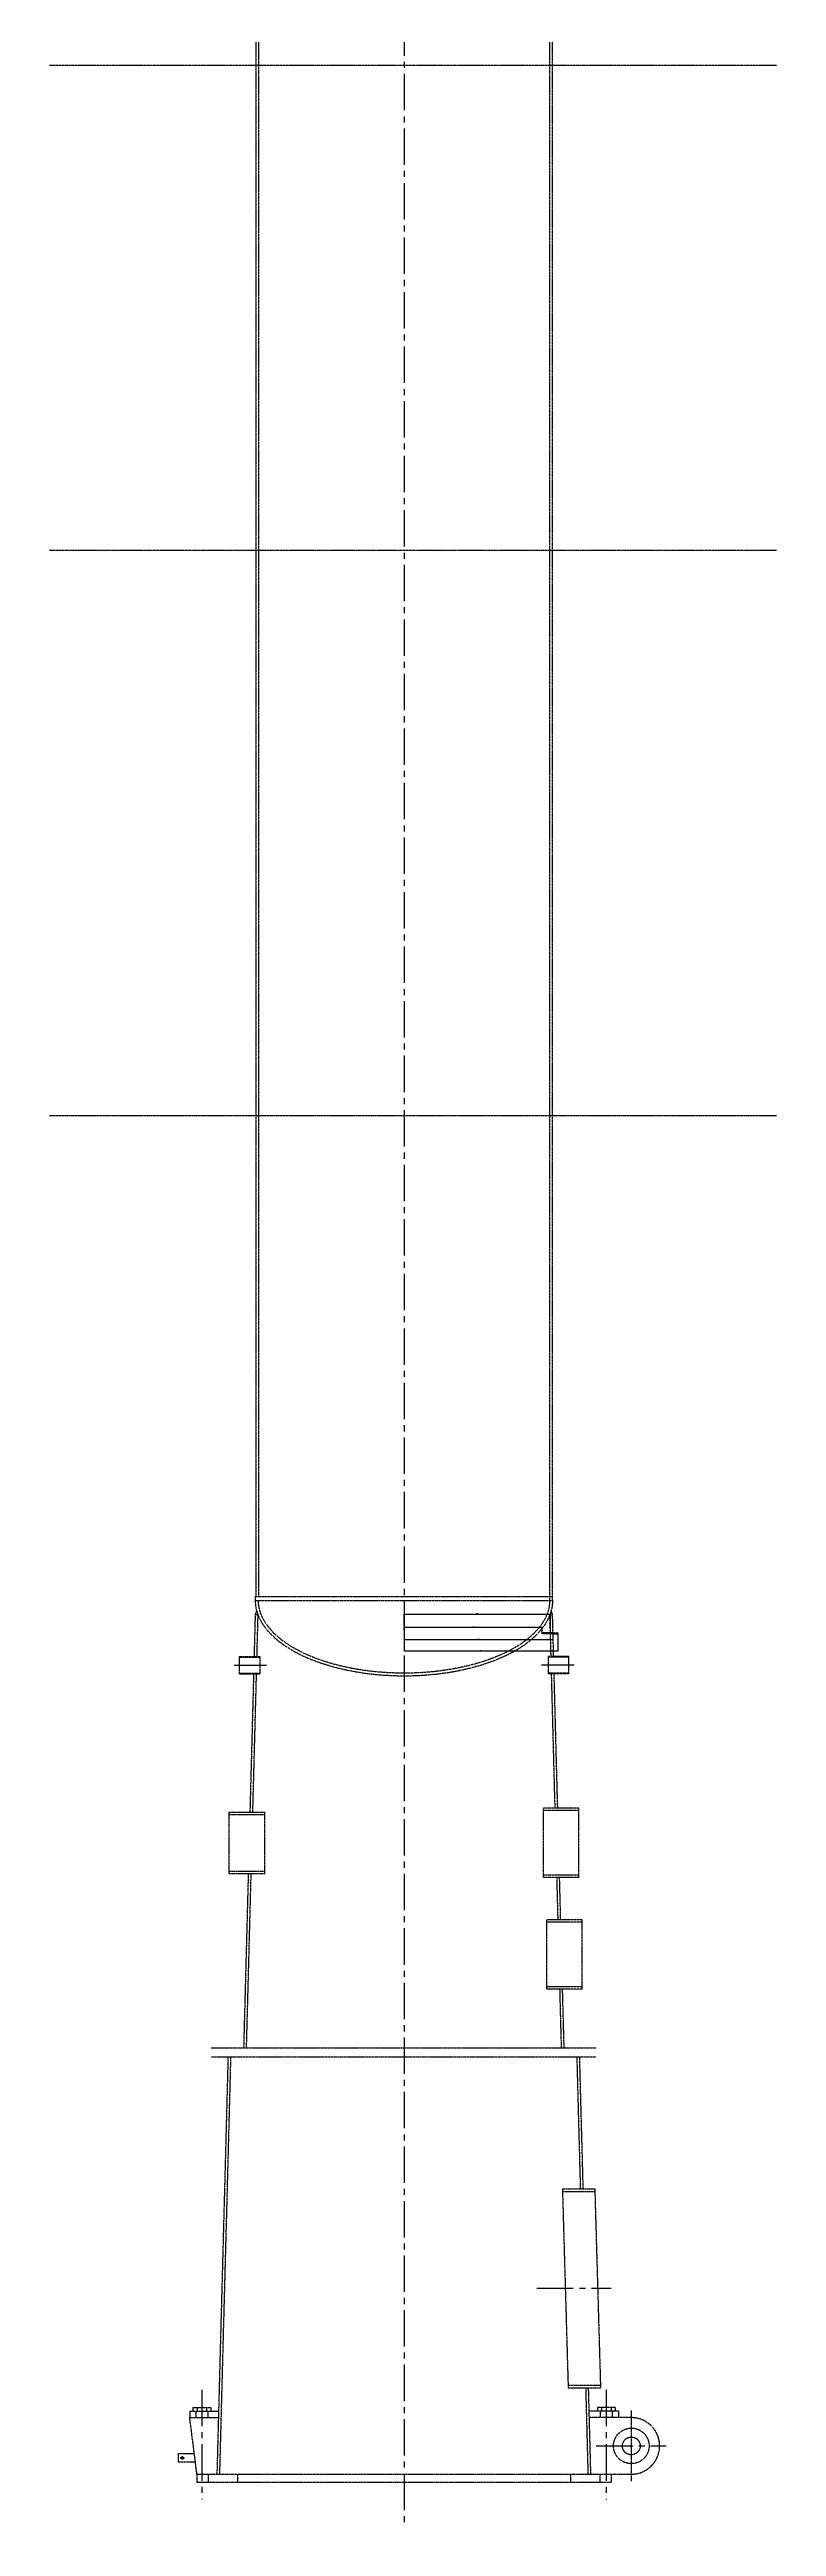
# Model space of a CAD drawing. Extents: x 45567 to 121349, y -17555 to 19241.
# Drawn here: x 96989 to 101482, y -15834 to -507 of the extents above; entities that cross this region are included whole.
import ezdxf

# ---------------------------------------------------------------- set-up
doc = ezdxf.new("R2010")
doc.units = 0
doc.header["$LTSCALE"] = 30
doc.header["$MEASUREMENT"] = 0
doc.linetypes.add('CENTER2', pattern=[1.125, 0.75, -0.125, 0.125, -0.125])
doc.linetypes.add('LIDIVIDE', pattern=[0.65, 0.4, -0.05, 0.05, -0.05, 0.05, -0.05])
doc.layers.get('DEFPOINTS').update_dxf_attribs({"linetype": 'CONTINUOUS'})
for name, color, linetype in [('1', 2, 'CONTINUOUS'), ('3', 3, 'CENTER2'), ('5', 6, 'LIDIVIDE')]:
    doc.layers.add(name, color=color, linetype=linetype)
doc.styles.add('HZ', font='simplex.shx', dxfattribs={"width": 0.75, "bigfont": 'SBTXT.shx'})
doc.dimstyles.new('STANDARD$0', dxfattribs={"dimtxt": 3.2, "dimasz": 2.8, "dimexe": 0.6, "dimexo": 0.6, "dimgap": 1, "dimtad": 1, "dimdec": 0, "dimzin": 0, "dimdsep": 46, "dimtxsty": 'HZ', "dimcen": 0.09, "dimadec": 0, "dimazin": 0, "dimtfac": 1, "dimtdec": 0, "dimtmove": 0, "dimatfit": 3, "dimfxl": 0, "dimtolj": 1, "dimtzin": 0, "dimarcsym": 0})

# ---------------------------------------------------------------- blocks, each defined once
blk = doc.blocks.new('*D955')
at = {"layer": '1', "color": 0, "lineweight": -2}
for p, q in [((99180, -10346), (99180, -10418)), ((100129, -10417), (99183, -10417)), ((100131, -10311), (100131, -10418))]:
    blk.add_line(p, q, dxfattribs=at)
at = {"layer": '1', "color": 0}
for points in [[(99183, -10417), (99183, -10418), (99180, -10417)], [(100129, -10417), (100129, -10418), (100131, -10417)]]:
    blk.add_solid(points, dxfattribs=at)
at = {"layer": 'DEFPOINTS', "color": 0}
for p in [(99180, -10346), (99180, -10417), (100131, -10310)]:
    blk.add_point(p, dxfattribs=at)
at = {"layer": '1', "color": 0, "insert": (99656, -10415), "char_height": 3.2, "attachment_point": 5, "style": 'HZ'}
blk.add_mtext('\\A1;951', dxfattribs=at)
blk = doc.blocks.new('*D956')
at = {"layer": '1', "color": 0, "lineweight": -2}
for p, q in [((99180, -10290), (99180, -10347)), ((100099, -10347), (99183, -10347)), ((100101, -10311), (100101, -10347))]:
    blk.add_line(p, q, dxfattribs=at)
at = {"layer": '1', "color": 0}
for points in [[(99183, -10346), (99183, -10347), (99180, -10347)], [(100099, -10346), (100099, -10347), (100101, -10347)]]:
    blk.add_solid(points, dxfattribs=at)
at = {"layer": 'DEFPOINTS', "color": 0}
for p in [(99180, -10290), (99180, -10347), (100101, -10310)]:
    blk.add_point(p, dxfattribs=at)
at = {"layer": '1', "color": 0, "insert": (99641, -10344), "char_height": 3.2, "attachment_point": 5, "style": 'HZ'}
blk.add_mtext('\\A1;921', dxfattribs=at)
blk = doc.blocks.new('*D957')
at = {"layer": '1', "color": 0, "lineweight": -2}
for p, q in [((99180, -10262), (99180, -10189)), ((100082, -10190), (99183, -10190)), ((100085, -10304), (100085, -10189))]:
    blk.add_line(p, q, dxfattribs=at)
at = {"layer": '1', "color": 0}
for points in [[(99183, -10189), (99183, -10190), (99180, -10190)], [(100082, -10189), (100082, -10190), (100085, -10190)]]:
    blk.add_solid(points, dxfattribs=at)
at = {"layer": 'DEFPOINTS', "color": 0}
for p in [(99180, -10190), (99180, -10262), (100085, -10304)]:
    blk.add_point(p, dxfattribs=at)
at = {"layer": '1', "color": 0, "insert": (99633, -10187), "char_height": 3.2, "attachment_point": 5, "style": 'HZ'}
blk.add_mtext('\\A1;905', dxfattribs=at)
blk = doc.blocks.new('*D958')
at = {"layer": '1', "color": 0, "lineweight": -2}
for p, q in [((99180, -10289), (99180, -10270)), ((100032, -10271), (99183, -10271)), ((100035, -10310), (100035, -10270))]:
    blk.add_line(p, q, dxfattribs=at)
at = {"layer": '1', "color": 0}
for points in [[(99183, -10270), (99183, -10271), (99180, -10271)], [(100032, -10270), (100032, -10271), (100035, -10271)]]:
    blk.add_solid(points, dxfattribs=at)
at = {"layer": 'DEFPOINTS', "color": 0}
for p in [(99180, -10271), (99180, -10290), (100035, -10310)]:
    blk.add_point(p, dxfattribs=at)
at = {"layer": '1', "color": 0, "insert": (99608, -10268), "char_height": 3.2, "attachment_point": 5, "style": 'HZ'}
blk.add_mtext('\\A1;855', dxfattribs=at)

msp = doc.modelspace()

# ---------------------------------------------------------------- linework, layer by layer
at = {"layer": '1'}
for p, q in [((100101.392227, -10304.183476), (100033.631289, -10304.183476)), ((100035.226124, -10304.183476), (100035.226124, -10310.183476)), ((100101.392227, -10310.183476), (100035.226124, -10310.183476)), ((100085.386511, -10310.183476), (100085.226124, -10304.183476)), ((100085.226124, -10304.183476), (100085.226124, -10310.183476)), ((100101.392227, -10304.183476), (100131.392227, -10304.183476)), ((100101.392227, -10304.183476), (100101.392227, -10310.183476)), ((100101.392227, -10310.183476), (100131.392227, -10310.183476)), ((100131.392227, -10304.183476), (100131.392227, -10310.183476))]:
    msp.add_line(p, q, dxfattribs=at)
at = {"layer": '3', "ltscale": 10}
for p, q in [((99180.124015, 12167.063708), (99180.124015, -15834.264874)), ((98129.198699, -10504.183476), (98329.426672, -10504.183476)), ((100231.049331, -10504.183476), (100030.821358, -10504.183476)), ((100001.655386, -14360.718461), (100460.124015, -14360.718461)), ((97930.124015, -14988.52808), (97930.124015, -15666.899044)), ((100430.124015, -14988.52808), (100430.124015, -15666.899044)), ((100368.513954, -15335.718461), (100800.593006, -15335.718461))]:
    msp.add_line(p, q, dxfattribs=at)
at = {"layer": '5'}
for p, q in [((98280.124015, 11395.816524), (98280.124015, -10079.183476)), ((100080.124015, 11395.816524), (100080.124015, -10104.183476)), ((98264.124015, 3786.73362), (98264.124015, -10079.183476)), ((100096.124015, 3786.73362), (100096.124015, -10079.183476)), ((96988.95886, -604.183476), (101482.126577, -604.183476)), ((96988.95886, -3604.183476), (101482.126577, -3604.183476)), ((96988.95886, -7104.183476), (101482.126577, -7104.183476)), ((98262.124015, -10079.183476), (100098.124015, -10079.183476)), ((98262.124015, -10104.183476), (98262.124015, -10079.183476)), ((98262.124015, -10104.183476), (100098.124015, -10104.183476)), ((100098.124015, -10104.183476), (100098.124015, -10079.183476)), ((98255.113437, -10450.183476), (98262.035999, -10191.214005)), ((98262.035999, -10191.214005), (98270.28067, -10166.983476)), ((98277.887489, -10196.983476), (98262.035999, -10191.214005)), ((98271.119153, -10450.183476), (98278.029607, -10191.666941)), ((100089.128878, -10450.183476), (100082.218424, -10191.666941)), ((100082.360541, -10196.983476), (100098.212032, -10191.214005)), ((100098.212032, -10191.214005), (100089.96736, -10166.983476)), ((100105.134593, -10450.183476), (100098.212032, -10191.214005)), ((98162.226469, -10450.183476), (98289.675668, -10450.183476)), ((98162.226469, -10558.183476), (98162.226469, -10450.183476)), ((98162.226469, -10454.183476), (98289.675668, -10454.183476)), ((98163.669953, -10554.183476), (98289.675668, -10554.183476)), ((98163.669953, -10558.183476), (98289.675668, -10558.183476)), ((98229.344572, -11414.183476), (98252.226469, -10558.183476)), ((98245.350288, -11414.183476), (98268.232184, -10558.183476)), ((98289.675668, -10450.183476), (98289.675668, -10558.183476)), ((100198.021561, -10450.183476), (100070.572362, -10450.183476)), ((100070.572362, -10450.183476), (100070.572362, -10558.183476)), ((100198.021561, -10454.183476), (100070.572362, -10454.183476)), ((100196.578077, -10554.183476), (100070.572362, -10554.183476)), ((100196.578077, -10558.183476), (100070.572362, -10558.183476)), ((100114.229463, -11389.183476), (100092.015846, -10558.183476)), ((100130.235178, -11389.183476), (100108.021561, -10558.183476)), ((100198.021561, -10558.183476), (100198.021561, -10450.183476)), ((98099.186721, -11414.183476), (98319.186721, -11414.183476)), ((98099.186721, -11794.183476), (98099.186721, -11414.183476)), ((98099.186721, -11429.183476), (98319.186721, -11429.183476)), ((98319.186721, -11794.183476), (98319.186721, -11414.183476)), ((100261.729589, -11389.183476), (100041.729589, -11389.183476)), ((100041.729589, -11819.183476), (100041.729589, -11389.183476)), ((100261.729589, -11404.183476), (100041.729589, -11404.183476)), ((100261.729589, -11819.183476), (100261.729589, -11389.183476)), ((98099.186721, -11779.183476), (98319.186721, -11779.183476)), ((98099.186721, -11794.183476), (98319.186721, -11794.183476)), ((98190.370508, -12872.183229), (98219.186721, -11794.183476)), ((98206.376223, -12872.183229), (98235.192436, -11794.183476)), ((100261.729589, -11804.183476), (100041.729589, -11804.183476)), ((100261.729589, -11819.183476), (100041.729589, -11819.183476)), ((100132.689555, -12079.766055), (100125.723873, -11819.183476)), ((100148.695271, -12079.766055), (100141.729589, -11819.183476)), ((100282.132427, -12079.766055), (100062.132427, -12079.766055)), ((100062.132427, -12509.766055), (100062.132427, -12079.766055)), ((100282.132427, -12094.766055), (100062.132427, -12094.766055)), ((100282.132427, -12509.766055), (100282.132427, -12079.766055)), ((100282.132427, -12494.766055), (100062.132427, -12494.766055)), ((100282.132427, -12509.766055), (100062.132427, -12509.766055)), ((100153.871807, -12872.183229), (100144.183966, -12509.766055)), ((100169.877523, -12872.183229), (100160.189681, -12509.766055)), ((97988.673556, -12872.183229), (100368.311054, -12872.183229)), ((97988.895013, -12928.718213), (100368.532511, -12928.718213)), ((98025.129728, -15510.290915), (98094.138232, -12928.718213)), ((98041.124015, -15510.718461), (98110.143948, -12928.718213)), ((100271.916738, -13744.718461), (100250.104082, -12928.718213)), ((100287.922453, -13744.718461), (100266.109798, -12928.718213)), ((100159.200952, -13744.718461), (100194.689816, -14976.718461)), ((100159.200952, -13744.718461), (100359.283913, -13744.718461)), ((100159.661846, -13760.718461), (100359.744807, -13760.718461)), ((100359.283913, -13744.718461), (100394.772777, -14976.718461)), ((100194.228922, -14960.718461), (100394.311882, -14960.718461)), ((100194.689816, -14976.718461), (100394.772777, -14976.718461)), ((100319.124015, -15510.718461), (100304.849561, -14976.718461)), ((100335.118302, -15510.290915), (100320.855276, -14976.718461)), ((97855.124015, -15120.718461), (98035.543463, -15120.718461)), ((97855.124015, -15120.718461), (97855.124015, -15160.718461)), ((97855.124015, -15160.718461), (98034.474215, -15160.718461)), ((97900.124015, -15510.718461), (97855.124015, -15160.718461)), ((97875.124015, -15098.718461), (97985.124015, -15098.718461)), ((97875.124015, -15098.718461), (97875.124015, -15120.718461)), ((97892.624015, -15120.718461), (97892.624015, -15160.718461)), ((97900.624015, -15098.718461), (97900.624015, -15120.718461)), ((97959.624015, -15098.718461), (97959.624015, -15120.718461)), ((97967.624015, -15120.718461), (97967.624015, -15160.718461)), ((97985.124015, -15098.718461), (97985.124015, -15120.718461)), ((100505.124015, -15120.718461), (100324.704567, -15120.718461)), ((100585.118302, -15160.718461), (100325.773815, -15160.718461)), ((100485.124015, -15098.718461), (100375.124015, -15098.718461)), ((100375.124015, -15098.718461), (100375.124015, -15120.718461)), ((100392.624015, -15120.718461), (100392.624015, -15160.718461)), ((100400.624015, -15098.718461), (100400.624015, -15120.718461)), ((100459.624015, -15098.718461), (100459.624015, -15120.718461)), ((100467.624015, -15120.718461), (100467.624015, -15160.718461)), ((100485.124015, -15098.718461), (100485.124015, -15120.718461)), ((100505.124015, -15120.718461), (100505.124015, -15160.718461)), ((100585.118302, -15116.486379), (100585.118302, -15554.950543)), ((97884.052587, -15385.718461), (97784.052587, -15385.718461)), ((97784.052587, -15385.718461), (97784.052587, -15435.718461)), ((97890.481158, -15435.718461), (97784.052587, -15435.718461)), ((97822.82012, -15410.718461), (97796.992686, -15410.718461)), ((97809.052587, -15399.872291), (97809.052587, -15420.423914)), ((97900.124015, -15510.718461), (97900.124015, -15560.718461)), ((97900.124015, -15510.718461), (100585.118302, -15510.718461)), ((97900.124015, -15560.718461), (100460.124015, -15560.718461)), ((97970.124015, -15510.718461), (97970.124015, -15560.718461)), ((98150.124015, -15510.718461), (98150.124015, -15560.718461)), ((100210.124015, -15510.718461), (100210.124015, -15560.718461)), ((100390.124015, -15510.718461), (100390.124015, -15560.718461)), ((100460.124015, -15510.718461), (100460.124015, -15560.718461))]:
    msp.add_line(p, q, dxfattribs=at)
for centre, radius in [((100585.118302, -15335.718461), 110), ((100585.118302, -15335.718461), 55), ((97809.052587, -15410.718461), 7)]:
    msp.add_circle(centre, radius, dxfattribs=at)
msp.add_arc((100585.118302, -15335.718461), 175, 270, 90, dxfattribs=at)
at = {"layer": '5', "extrusion": (0, 0, -1)}
msp.add_ellipse((99180.124015, -10104.183476), major_axis=(-900, 0), ratio=0.5, start_param=3.1415926536, end_param=6.2831853072, dxfattribs=at)
at = {"layer": '5'}
msp.add_open_spline([(100098.124015, -10104.183476), (100098.124015, -10116.155202), (100097.238139, -10128.126711), (100093.708834, -10151.962295), (100091.065656, -10163.826056), (100084.060879, -10187.350212), (100079.699605, -10199.01054), (100066.630902, -10228.000092), (100056.842364, -10245.145156), (100033.653857, -10278.582863), (100020.254191, -10294.876834), (99990.06518, -10326.459614), (99973.275485, -10341.749101), (99932.278694, -10374.596839), (99907.253008, -10391.859747), (99852.878284, -10424.403978), (99823.528917, -10439.68502), (99761.045023, -10468.028743), (99727.910601, -10481.091045), (99658.463469, -10504.783175), (99622.151086, -10515.412695), (99547.016344, -10534.058545), (99508.194418, -10542.074657), (99428.758569, -10555.354276), (99388.14513, -10560.617642), (99305.879978, -10568.29898), (99264.228774, -10570.716876), (99180.662574, -10572.66433), (99138.748098, -10572.193869), (99055.435112, -10568.372911), (99014.037121, -10565.022451), (98932.526548, -10555.500769), (98892.41447, -10549.329644), (98814.219494, -10534.274895), (98776.137067, -10525.391436), (98702.704802, -10505.065402), (98667.35537, -10493.623072), (98600.038833, -10468.3717), (98568.072001, -10454.562993), (98508.106225, -10424.801567), (98480.107275, -10408.849229), (98428.593984, -10375.042501), (98405.079122, -10357.188264), (98362.988845, -10319.829502), (98344.41237, -10300.32405), (98315.276813, -10263.311859), (98303.896012, -10246.015963), (98285.083032, -10210.660341), (98277.652298, -10192.599158), (98268.025126, -10159.655274), (98265.078718, -10144.862024), (98262.582441, -10121.412864), (98262.124015, -10112.798191), (98262.124015, -10104.183476)], degree=3, knots=[3.1415926536, 3.1415926536, 3.1415926536, 3.1415926536, 3.2154921968, 3.2154921968, 3.28939174, 3.28939174, 3.3632912832, 3.3632912832, 3.4753619798, 3.4753619798, 3.5874326765, 3.5874326765, 3.6995033732, 3.6995033732, 3.8375477539, 3.8375477539, 3.9755921346, 3.9755921346, 4.1136365153, 4.1136365153, 4.251680896, 4.251680896, 4.3897252767, 4.3897252767, 4.5277696574, 4.5277696574, 4.6658140381, 4.6658140381, 4.8038584188, 4.8038584188, 4.9419027995, 4.9419027995, 5.0799471802, 5.0799471802, 5.2179915609, 5.2179915609, 5.3560359416, 5.3560359416, 5.4940803223, 5.4940803223, 5.632124703, 5.632124703, 5.7701690837, 5.7701690837, 5.9082134644, 5.9082134644, 6.0231553845, 6.0231553845, 6.1380973046, 6.1380973046, 6.2300080542, 6.2300080542, 6.2831853072, 6.2831853072, 6.2831853072, 6.2831853072], dxfattribs=at)

# ---------------------------------------------------------------- dimensions: what is measured, and where the dimension line sits
at = {"layer": '1'}
for base, p1, p2, picture, middle in [((99180.124015, -10189.671859), (100085.226124, -10304.183476), (99180.124015, -10262.393447), '*D957', (99632.67507, -10187.071859)), ((99180.124015, -10270.860109), (100035.226124, -10310.183476), (99180.124015, -10289.708426), '*D958', (99607.67507, -10268.260109)), ((99180.124015, -10346.593122), (100101.392227, -10310.318293), (99180.124015, -10289.708426), '*D956', (99640.758121, -10343.993122)), ((99180.124015, -10417.289758), (100131.392227, -10310.183476), (99180.124015, -10345.717089), '*D955', (99655.758121, -10414.689758))]:
    dim = msp.add_linear_dim(base=base, p1=p1, p2=p2, dimstyle='STANDARD$0', dxfattribs=at)
    dim.commit()
    dim.dimension.update_dxf_attribs({"geometry": picture, "text_midpoint": middle})

doc.saveas('drawing.dxf')
